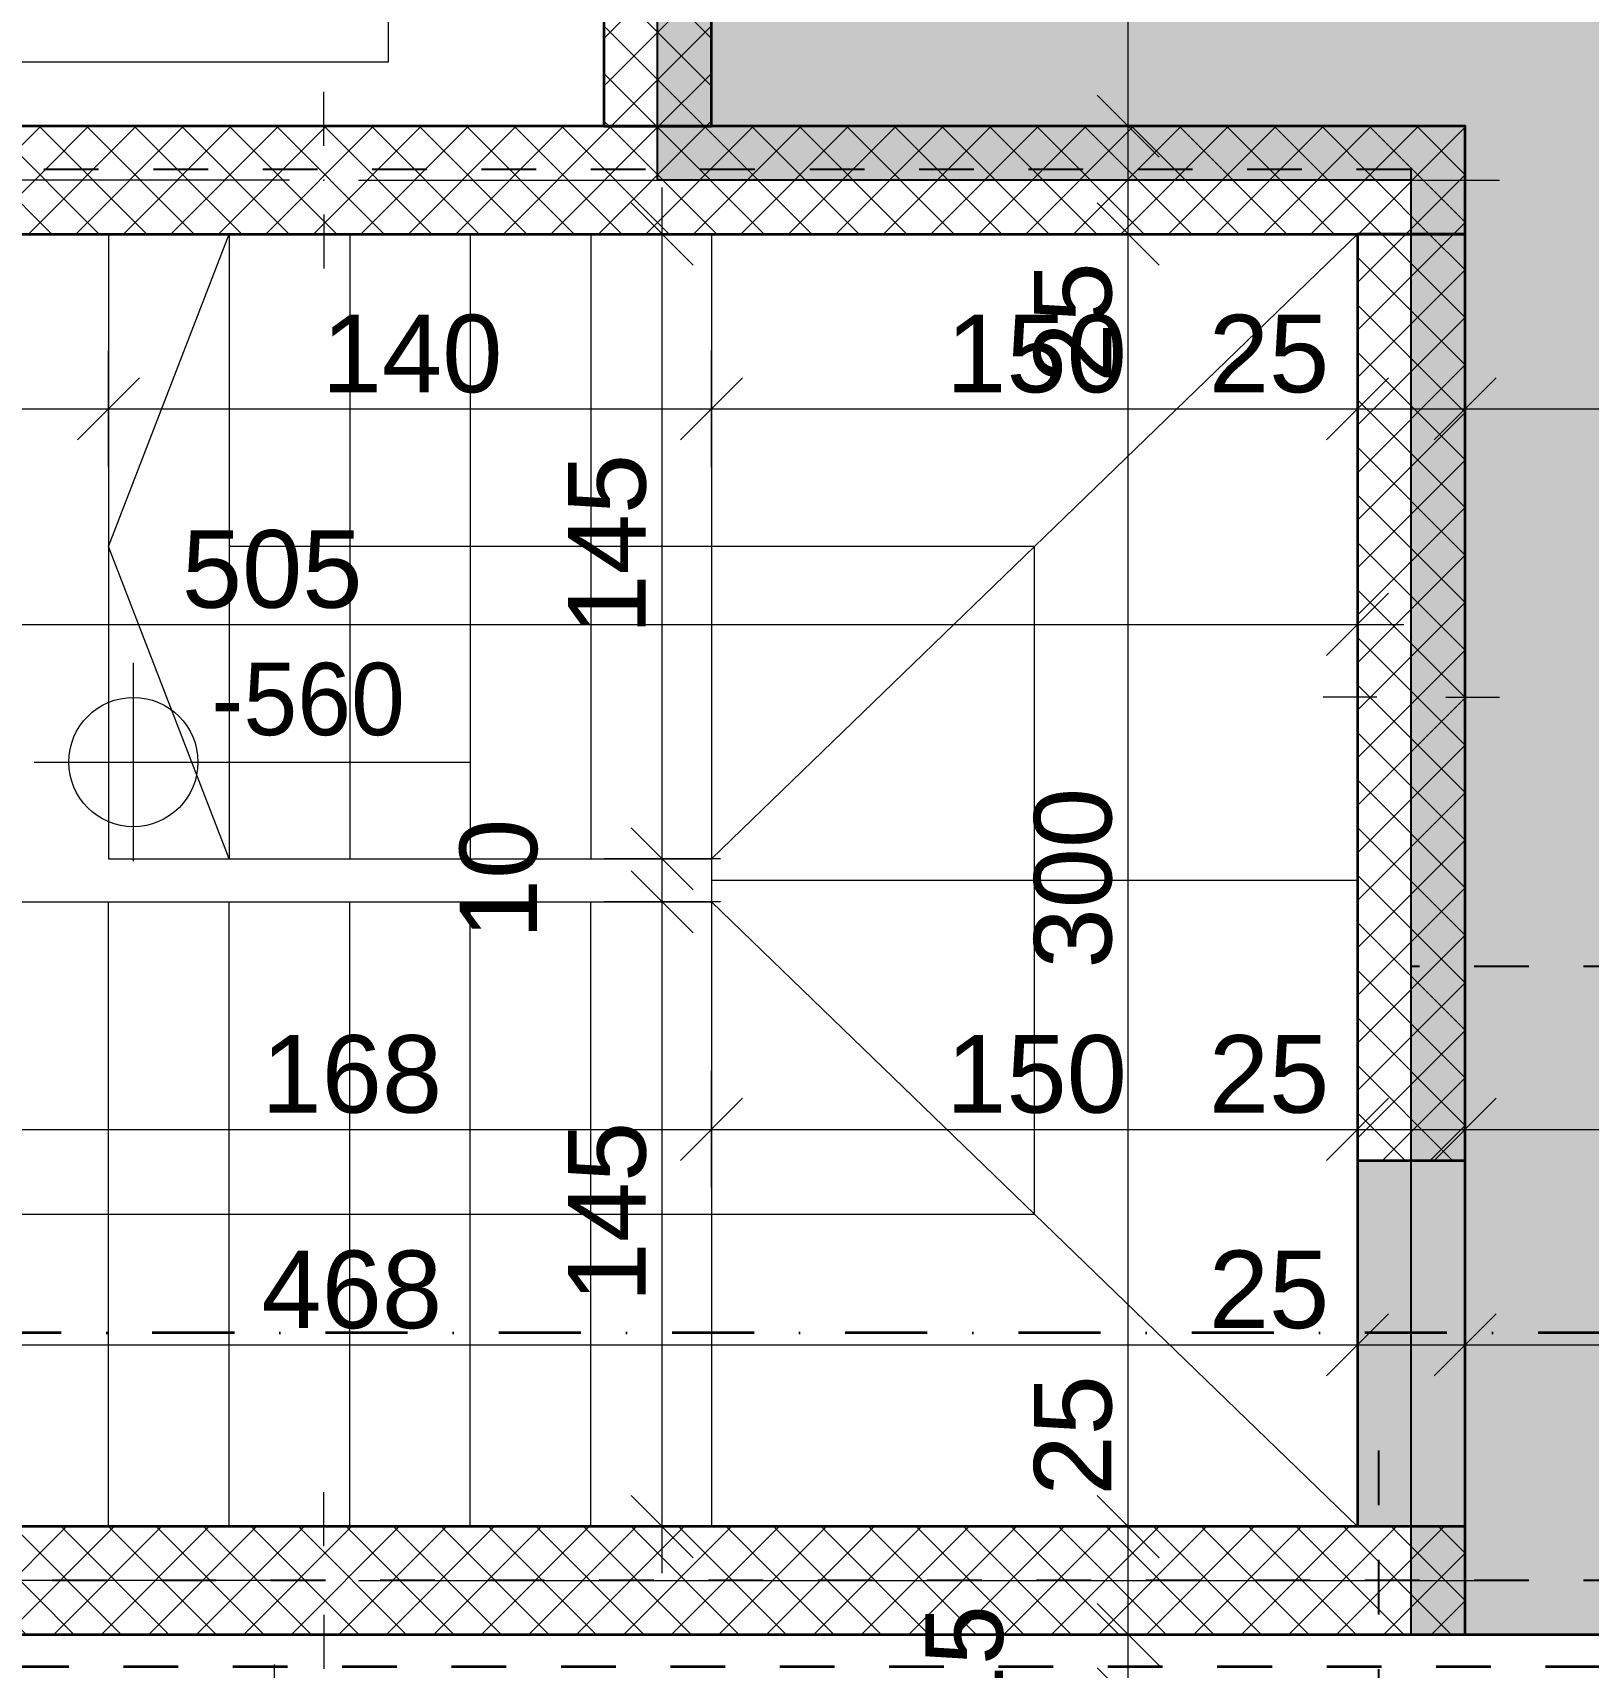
# Model space of a CAD drawing. Header units: millimetres. Extents: x 172821 to 253959, y -37564 to 16413.
# Drawn here: x 215085 to 218697, y -10193 to -6399 of the extents above; entities that cross this region are included whole.
import ezdxf

# ---------------------------------------------------------------- set-up
doc = ezdxf.new("R2010")
doc.units = ezdxf.units.MM
doc.header["$MEASUREMENT"] = 0
doc.linetypes.add('Dashed', pattern=[254, 127, -127])
doc.linetypes.add('Dot & Dashed', pattern=[402.166657, 190.5, -105.833333, 0, -105.833324])
for name, color, linetype in [('01. A - Projekti Zbatues.', 7, 'Continuous'), ('A - Muret', 7, 'Continuous'), ('A - Pllaka meskatit', 7, 'Continuous'), ('A - Shtyllat', 7, 'Continuous'), ('Marker - Section', 7, 'Continuous')]:
    doc.layers.add(name, color=color, linetype=linetype)
for name, color, linetype, lineweight in [('01. A - Projekti Zbatues. _Pen_No__101', 252, 'Continuous', 13), ('2D Drafting - General_Pen_No__11', 171, 'Continuous', 18), ('2D Drafting - General_Pen_No__18', 9, 'Continuous', 15), ('2D Drafting - General_Pen_No__6', 5, 'Continuous', 35), ('A - Akset_Pen_No__47', 7, 'Continuous', 25), ('A - Fleta_Pen_No__42', 8, 'Continuous', 25), ('A - Muret_Pen_No__22', 8, 'Continuous', 35), ('A - Pllaka meskatit_Pen_No__7', 7, 'Continuous', 35), ('A - Shtyllat_Pen_No__101', 252, 'Continuous', 13), ('A - Shtyllat_Pen_No__22', 8, 'Continuous', 35)]:
    doc.layers.add(name, color=color, linetype=linetype, lineweight=lineweight)
for name, color, linetype, lineweight, true_color in [('01. A - Projekti Zbatues. _Pen_No__81', 7, 'Continuous', 20, 0x6a6a6a), ('A - Dimensionimi_Pen_No__156', 7, 'Continuous', 20, 0x54689e), ('A - Fleta_Pen_No__241', 7, 'Continuous', 13, 0xe8e8e8), ('A - Muret_Pen_No__82', 7, 'Continuous', 20, 0xaaaaaa), ('Marker - Section_Pen_No__8', 7, 'Continuous', 35, 0xa80f02)]:
    doc.layers.add(name, color=color, linetype=linetype, lineweight=lineweight, true_color=true_color)
doc.styles.add('GENERATED_STYLE_1', font='')
doc.styles.add('GENERATED_STYLE_3', font='')
doc.styles.get('GENERATED_STYLE_1').set_extended_font_data('Arial')
doc.styles.get('GENERATED_STYLE_3').set_extended_font_data('Century Gothic')
doc.dimstyles.new('GENERATED_STYLE__1', dxfattribs={"dimtxt": 180, "dimasz": 136.8, "dimexe": 0.18, "dimexo": 100000, "dimgap": 0, "dimtad": 1, "dimdec": 0, "dimlfac": 0.1, "dimzin": 0, "dimdsep": 46, "dimtxsty": 'GENERATED_STYLE_1', "dimblk": 'ARROWHEAD_6', "dimblk1": 'ARROWHEAD_6', "dimblk2": 'ARROWHEAD_6', "dimcen": 0.09, "dimclrd": 252, "dimclre": 252, "dimclrt": 252, "dimadec": 0, "dimazin": 0, "dimtfac": 1, "dimtdec": 4, "dimtmove": 0, "dimatfit": 3, "dimfxl": 0, "dimtolj": 1, "dimtzin": 0, "dimarcsym": 0})
doc.dimstyles.new('GENERATED_STYLE__2', dxfattribs={"dimtxt": 180, "dimasz": 136.8, "dimexe": 0.18, "dimexo": 100000, "dimgap": 0, "dimtad": 1, "dimtih": 1, "dimtoh": 1, "dimdec": 0, "dimlfac": 0.1, "dimzin": 0, "dimdsep": 46, "dimtxsty": 'GENERATED_STYLE_1', "dimblk": 'ARROWHEAD_6', "dimblk1": 'ARROWHEAD_6', "dimblk2": 'ARROWHEAD_6', "dimcen": 0.09, "dimclrd": 252, "dimclre": 252, "dimclrt": 252, "dimadec": 0, "dimazin": 0, "dimtfac": 1, "dimtdec": 4, "dimtmove": 0, "dimatfit": 3, "dimfxl": 0, "dimtolj": 1, "dimtzin": 0, "dimarcsym": 0})
doc.dimstyles.new('GENERATED_STYLE__5', dxfattribs={"dimtxt": 180, "dimasz": 136.8, "dimexe": 0.18, "dimexo": 100000, "dimgap": 0, "dimtad": 1, "dimtih": 1, "dimtoh": 1, "dimdec": 0, "dimlfac": 0.1, "dimzin": 0, "dimdsep": 46, "dimtxsty": 'GENERATED_STYLE_1', "dimblk": 'ARROWHEAD_6', "dimblk1": 'ARROWHEAD_6', "dimblk2": 'ARROWHEAD_6', "dimcen": 0.09, "dimclrd": 256, "dimclre": 256, "dimclrt": 256, "dimadec": 0, "dimazin": 0, "dimtfac": 1, "dimtdec": 4, "dimtmove": 0, "dimatfit": 3, "dimfxl": 0, "dimtolj": 1, "dimtzin": 0, "dimarcsym": 0})
pattern_1 = [(45, (0, 0), (-55.154327, 55.154327), []), (135, (0, 0), (55.154327, 55.154327), [])]

# ---------------------------------------------------------------- blocks, each defined once
blk = doc.blocks.new('Slab_1', base_point=(189661.1, 9383.8))
at = {"layer": 'A - Pllaka meskatit_Pen_No__7', "color": 7, "linetype": 'Continuous', "lineweight": 35, "flags": 128}
for points in [[(189661.1, 9383.8), (189661.1, -3466.2), (190811.1, -3466.2), (190811.1, -8366.2), (194711.1, -8366.2), (194711.1, -10116.2), (227461.1, -10116.2), (232111.1, -10116.2), (232111.1, 9383.8)], [(216411.1, -4916.2), (216411.1, -6616.2), (213511.1, -6616.2), (213511.1, -4916.2)]]:
    blk.add_lwpolyline(points, close=True, dxfattribs=at)
blk = doc.blocks.new('Wall_21', base_point=(218411.1, -9016.2))
at = {"layer": 'A - Muret_Pen_No__82', "linetype": 'Continuous', "lineweight": 0, "true_color": 0xd4d4d4}
blk.add_hatch(color=254, dxfattribs=at).paths.add_polyline_path([(218161.1, -9016.2), (218161.1, -9866.2), (218411.1, -9866.2), (218411.1, -9016.2)])
at = {"layer": 'A - Muret_Pen_No__22', "color": 8, "linetype": 'Continuous', "lineweight": 35, "flags": 128}
for points in [[(218161.1, -9016.2), (218161.1, -9866.2)], [(218411.1, -9866.2), (218411.1, -9016.2)]]:
    blk.add_lwpolyline(points, dxfattribs=at)
blk = doc.blocks.new('Column_5', base_point=(215761.1, -6741.2))
at = {"layer": 'A - Shtyllat_Pen_No__101', "linetype": 'Continuous', "lineweight": 13}
h = blk.add_hatch(dxfattribs=at)
h.set_pattern_fill('Concrete_Block', color=252, style=0, pattern_type=2)
h.set_pattern_definition(pattern_1)
h.paths.add_polyline_path([(213111.1, -6616.2), (213111.1, -6866.2), (218411.1, -6866.2), (218411.1, -6616.2)])
at = {"layer": 'A - Shtyllat_Pen_No__101', "color": 252, "linetype": 'Continuous', "lineweight": 13}
for p, q in [((215761.1, -6661.2), (215761.1, -6536.2)), ((215681.1, -6741.2), (213031.1, -6741.2)), ((215841.1, -6741.2), (218491.1, -6741.2)), ((215761.1, -6821.2), (215761.1, -6946.2))]:
    blk.add_line(p, q, dxfattribs=at)
blk.add_point((215761.1, -6741.2), dxfattribs=at)
at = {"layer": 'A - Shtyllat_Pen_No__22', "color": 8, "linetype": 'Continuous', "lineweight": 35, "flags": 128}
blk.add_lwpolyline([(213111.1, -6616.2), (213111.1, -6866.2), (218411.1, -6866.2), (218411.1, -6616.2)], close=True, dxfattribs=at)
blk = doc.blocks.new('Column_6', base_point=(215761.1, -9991.2))
at = {"layer": 'A - Shtyllat_Pen_No__101', "linetype": 'Continuous', "lineweight": 13}
h = blk.add_hatch(dxfattribs=at)
h.set_pattern_fill('Concrete_Block', color=252, style=0, pattern_type=2)
h.set_pattern_definition(pattern_1)
h.paths.add_polyline_path([(213111.1, -9866.2), (213111.1, -10116.2), (218411.1, -10116.2), (218411.1, -9866.2)])
at = {"layer": 'A - Shtyllat_Pen_No__101', "color": 252, "linetype": 'Continuous', "lineweight": 13}
for p, q in [((215761.1, -9911.2), (215761.1, -9786.2)), ((215681.1, -9991.2), (213031.1, -9991.2)), ((215841.1, -9991.2), (218491.1, -9991.2)), ((215761.1, -10071.2), (215761.1, -10196.2))]:
    blk.add_line(p, q, dxfattribs=at)
blk.add_point((215761.1, -9991.2), dxfattribs=at)
at = {"layer": 'A - Shtyllat_Pen_No__22', "color": 8, "linetype": 'Continuous', "lineweight": 35, "flags": 128}
blk.add_lwpolyline([(213111.1, -9866.2), (213111.1, -10116.2), (218411.1, -10116.2), (218411.1, -9866.2)], close=True, dxfattribs=at)
blk = doc.blocks.new('Column_7', base_point=(218286.1, -7941.2))
at = {"layer": 'A - Shtyllat_Pen_No__101', "linetype": 'Continuous', "lineweight": 13}
h = blk.add_hatch(dxfattribs=at)
h.set_pattern_fill('Concrete_Block', color=252, style=0, pattern_type=2)
h.set_pattern_definition(pattern_1)
h.paths.add_polyline_path([(218411.1, -6866.2), (218161.1, -6866.2), (218161.1, -9016.2), (218411.1, -9016.2)])
at = {"layer": 'A - Shtyllat_Pen_No__101', "color": 252, "linetype": 'Continuous', "lineweight": 13}
for p, q in [((218286.1, -7861.2), (218286.1, -6786.2)), ((218206.1, -7941.2), (218081.1, -7941.2)), ((218366.1, -7941.2), (218491.1, -7941.2)), ((218286.1, -8021.2), (218286.1, -9096.2))]:
    blk.add_line(p, q, dxfattribs=at)
blk.add_point((218286.1, -7941.2), dxfattribs=at)
at = {"layer": 'A - Shtyllat_Pen_No__22', "color": 8, "linetype": 'Continuous', "lineweight": 35, "flags": 128}
blk.add_lwpolyline([(218411.1, -6866.2), (218161.1, -6866.2), (218161.1, -9016.2), (218411.1, -9016.2)], close=True, dxfattribs=at)
blk = doc.blocks.new('Column_8', base_point=(216536.1, -4841.2))
at = {"layer": 'A - Shtyllat_Pen_No__101', "linetype": 'Continuous', "lineweight": 13}
h = blk.add_hatch(dxfattribs=at)
h.set_pattern_fill('Concrete_Block', color=252, style=0, pattern_type=2)
h.set_pattern_definition(pattern_1)
h.paths.add_polyline_path([(216661.1, -3066.2), (216411.1, -3066.2), (216411.1, -6616.2), (216661.1, -6616.2)])
at = {"layer": 'A - Shtyllat_Pen_No__101', "color": 252, "linetype": 'Continuous', "lineweight": 13}
for p, q in [((216536.1, -4761.2), (216536.1, -2986.2)), ((216456.1, -4841.2), (216331.1, -4841.2)), ((216616.1, -4841.2), (216741.1, -4841.2)), ((216536.1, -4921.2), (216536.1, -6696.2))]:
    blk.add_line(p, q, dxfattribs=at)
blk.add_point((216536.1, -4841.2), dxfattribs=at)
at = {"layer": 'A - Shtyllat_Pen_No__22', "color": 8, "linetype": 'Continuous', "lineweight": 35, "flags": 128}
blk.add_lwpolyline([(216661.1, -3066.2), (216411.1, -3066.2), (216411.1, -6616.2), (216661.1, -6616.2)], close=True, dxfattribs=at)
blk = doc.blocks.new('Column_35', base_point=(215646.1, -10466.2))
at = {"layer": 'A - Shtyllat_Pen_No__101', "color": 252, "linetype": 'Continuous', "lineweight": 13}
blk.add_line((215646.1, -10386.2), (215646.1, -10186.2), dxfattribs=at)
blk = doc.blocks.new('*D113')
at = {"layer": '01. A - Projekti Zbatues. _Pen_No__101', "color": 252, "linetype": 'Continuous', "lineweight": 13}
for p, q in [((216474.8, -8344.2), (216618.8, -8488.2)), ((216681.8, -8416.2), (216411.8, -8416.2)), ((216546.8, -9866.2), (216546.8, -8416.2)), ((216474.8, -9794.2), (216618.8, -9938.2)), ((216681.8, -9866.2), (216411.8, -9866.2)), ((216546.8, -9974.2), (216546.8, -9866.2))]:
    blk.add_line(p, q, dxfattribs=at)
at = {"layer": '01. A - Projekti Zbatues. _Pen_No__101', "color": 252, "lineweight": 13, "char_height": 180, "attachment_point": 7, "rotation": 90, "style": 'GENERATED_STYLE_1'}
for s, insert in [('\\A1;{\\pql;\\fArial|b0|i0|c0|p34;10}', (216258.8, -8502.7)), ('\\A1;{\\pql;\\fArial|b0|i0|c0|p34;145}', (216510.8, -9346))]:
    blk.add_mtext(s, dxfattribs=dict(at, insert=insert))
blk = doc.blocks.new('ARROWHEAD_6')
at = {"color": 0, "linetype": 'Continuous', "lineweight": 0}
for p, q in [((-0.5, -0.5), (0.5, 0.5)), ((0, 0), (-1, 0))]:
    blk.add_line(p, q, dxfattribs=at)
blk = doc.blocks.new('*D115')
at = {"layer": '01. A - Projekti Zbatues. _Pen_No__101', "color": 252, "linetype": 'Continuous', "lineweight": 13}
for p, q in [((216474.8, -8244.2), (216618.8, -8388.2)), ((216681.8, -8316.2), (216411.8, -8316.2)), ((216474.8, -8344.2), (216618.8, -8488.2)), ((216546.8, -8416.2), (216546.8, -8316.2)), ((216681.8, -8416.2), (216411.8, -8416.2))]:
    blk.add_line(p, q, dxfattribs=at)
blk = doc.blocks.new('*D116')
at = {"layer": '01. A - Projekti Zbatues. _Pen_No__101', "color": 252, "linetype": 'Continuous', "lineweight": 13}
for p, q in [((216546.8, -6866.2), (216546.8, -6758.2)), ((216618.8, -6938.2), (216474.8, -6794.2)), ((216681.8, -6866.2), (216411.8, -6866.2)), ((216546.8, -8316.2), (216546.8, -6866.2)), ((216474.8, -8244.2), (216618.8, -8388.2)), ((216681.8, -8316.2), (216411.8, -8316.2))]:
    blk.add_line(p, q, dxfattribs=at)
at = {"layer": '01. A - Projekti Zbatues. _Pen_No__101', "color": 252, "lineweight": 13, "insert": (216510.8, -7796), "char_height": 180, "attachment_point": 7, "rotation": 90, "style": 'GENERATED_STYLE_1'}
blk.add_mtext('\\A1;{\\pql;\\fArial|b0|i0|c0|p34;145}', dxfattribs=at)
blk = doc.blocks.new('Cutting Plane_1', base_point=(234237.4, -9416.2))
at = {"layer": 'Marker - Section_Pen_No__8', "color": 14, "linetype": 'Dot & Dashed', "lineweight": 35, "true_color": 0xa80f02}
blk.add_line((234057.4, -9416.2), (185477.9, -9416.2), dxfattribs=at)
blk = doc.blocks.new('*D306')
at = {"layer": '01. A - Projekti Zbatues. _Pen_No__81', "color": 251, "linetype": 'Continuous', "lineweight": 20, "true_color": 0x6a6a6a}
for p, q in [((189661.1, -34400.5), (189661.1, -34130.5)), ((232111.1, -34400.5), (232111.1, -34130.5)), ((189733.1, -34193.5), (189589.1, -34337.5)), ((232039.1, -34337.5), (232183.1, -34193.5)), ((189553.1, -34265.5), (189661.1, -34265.5)), ((189661.1, -34265.5), (232111.1, -34265.5)), ((232111.1, -34265.5), (232219.1, -34265.5))]:
    blk.add_line(p, q, dxfattribs=at)
at = {"layer": '01. A - Projekti Zbatues. _Pen_No__81', "color": 251, "lineweight": 20, "true_color": 0x6a6a6a, "insert": (210578.3, -34229.5), "char_height": 180, "attachment_point": 7, "style": 'GENERATED_STYLE_1'}
blk.add_mtext('\\A1;{\\pql;\\fArial|b0|i0|c0|p34;4,245}', dxfattribs=at)
blk = doc.blocks.new('*D412')
at = {"layer": '01. A - Projekti Zbatues. _Pen_No__101', "color": 252, "linetype": 'Continuous', "lineweight": 13}
for p, q in [((228194.9, 9105.8), (228338.9, 8961.8)), ((228401.9, 9033.8), (228131.9, 9033.8)), ((228266.9, -9866.2), (228266.9, 9033.8)), ((228194.9, -9794.2), (228338.9, -9938.2)), ((228401.9, -9866.2), (228131.9, -9866.2))]:
    blk.add_line(p, q, dxfattribs=at)
at = {"layer": '01. A - Projekti Zbatues. _Pen_No__101', "color": 252, "lineweight": 13, "char_height": 180, "attachment_point": 7, "rotation": 90, "style": 'GENERATED_STYLE_1'}
for s, insert in [('\\A1;{\\pql;\\fArial|b0|i0|c0|p34;25}', (228230.9, 8688.7)), ('\\A1;{\\pql;\\fArial|b0|i0|c0|p34;1,890}', (228230.9, -723.9))]:
    blk.add_mtext(s, dxfattribs=dict(at, insert=insert))
blk = doc.blocks.new('*D426')
at = {"layer": '01. A - Projekti Zbatues. _Pen_No__101', "color": 252, "linetype": 'Continuous', "lineweight": 13}
for p, q in [((223039.1, 9105.8), (223183.1, 8961.8)), ((223246.1, 9033.8), (222976.1, 9033.8)), ((223111.1, -15816.2), (223111.1, 9033.8)), ((223039.1, -15744.2), (223183.1, -15888.2)), ((223246.1, -15816.2), (222976.1, -15816.2))]:
    blk.add_line(p, q, dxfattribs=at)
at = {"layer": '01. A - Projekti Zbatues. _Pen_No__101', "color": 252, "lineweight": 13, "char_height": 180, "attachment_point": 7, "rotation": 90, "style": 'GENERATED_STYLE_1'}
for s, insert in [('\\A1;{\\pql;\\fArial|b0|i0|c0|p34;25}', (223075.1, 8688.7)), ('\\A1;{\\pql;\\fArial|b0|i0|c0|p34;2,485}', (223075.1, -3698.9)), ('\\A1;{\\pql;\\fArial|b0|i0|c0|p34;25}', (223075.1, -15744.2))]:
    blk.add_mtext(s, dxfattribs=dict(at, insert=insert))
blk = doc.blocks.new('*D472')
at = {"layer": '01. A - Projekti Zbatues. _Pen_No__101', "color": 252, "linetype": 'Continuous', "lineweight": 13}
for p, q in [((217556.5, -10194.2), (217700.5, -10338.2)), ((217763.5, -10266.2), (217493.5, -10266.2)), ((217628.5, -10666.2), (217628.5, -10266.2)), ((217556.5, -10594.2), (217700.5, -10738.2)), ((217763.5, -10666.2), (217493.5, -10666.2))]:
    blk.add_line(p, q, dxfattribs=at)
at = {"layer": '01. A - Projekti Zbatues. _Pen_No__101', "color": 252, "lineweight": 13, "insert": (217340.5, -10327.7), "char_height": 180, "attachment_point": 7, "rotation": 90, "style": 'GENERATED_STYLE_1'}
blk.add_mtext('\\A1;{\\pql;\\fArial|b0|i0|c0|p34;15}', dxfattribs=at)
blk = doc.blocks.new('*D473')
at = {"layer": '01. A - Projekti Zbatues. _Pen_No__101', "color": 252, "linetype": 'Continuous', "lineweight": 13}
for p, q in [((217556.5, -10044.2), (217700.5, -10188.2)), ((217763.5, -10116.2), (217493.5, -10116.2)), ((217628.5, -10266.2), (217628.5, -10116.2)), ((217556.5, -10194.2), (217700.5, -10338.2)), ((217763.5, -10266.2), (217493.5, -10266.2))]:
    blk.add_line(p, q, dxfattribs=at)
blk = doc.blocks.new('*D474')
at = {"layer": '01. A - Projekti Zbatues. _Pen_No__101', "color": 252, "linetype": 'Continuous', "lineweight": 13}
for p, q in [((217556.5, -9794.2), (217700.5, -9938.2)), ((217763.5, -9866.2), (217493.5, -9866.2)), ((217628.5, -10116.2), (217628.5, -9866.2)), ((217556.5, -10044.2), (217700.5, -10188.2)), ((217763.5, -10116.2), (217493.5, -10116.2))]:
    blk.add_line(p, q, dxfattribs=at)
blk = doc.blocks.new('*D475')
at = {"layer": '01. A - Projekti Zbatues. _Pen_No__101', "color": 252, "linetype": 'Continuous', "lineweight": 13}
for p, q in [((217628.5, -6866.2), (217628.5, -6616.2)), ((217556.5, -6794.2), (217700.5, -6938.2)), ((217763.5, -6866.2), (217493.5, -6866.2)), ((217628.5, -9866.2), (217628.5, -6866.2)), ((217556.5, -9794.2), (217700.5, -9938.2)), ((217763.5, -9866.2), (217493.5, -9866.2))]:
    blk.add_line(p, q, dxfattribs=at)
at = {"layer": '01. A - Projekti Zbatues. _Pen_No__101', "color": 252, "lineweight": 13, "char_height": 180, "attachment_point": 7, "rotation": 90, "style": 'GENERATED_STYLE_1'}
for s, insert in [('\\A1;{\\pql;\\fArial|b0|i0|c0|p34;25}', (217592.5, -7211.3)), ('\\A1;{\\pql;\\fArial|b0|i0|c0|p34;300}', (217592.5, -8571)), ('\\A1;{\\pql;\\fArial|b0|i0|c0|p34;25}', (217592.5, -9794.2))]:
    blk.add_mtext(s, dxfattribs=dict(at, insert=insert))
blk = doc.blocks.new('*D476')
at = {"layer": '01. A - Projekti Zbatues. _Pen_No__101', "color": 252, "linetype": 'Continuous', "lineweight": 13}
for p, q in [((217556.5, -6544.2), (217700.5, -6688.2)), ((217763.5, -6616.2), (217493.5, -6616.2)), ((217628.5, -6866.2), (217628.5, -6616.2)), ((217556.5, -6794.2), (217700.5, -6938.2))]:
    blk.add_line(p, q, dxfattribs=at)
blk = doc.blocks.new('*D477')
at = {"layer": '01. A - Projekti Zbatues. _Pen_No__101', "color": 252, "linetype": 'Continuous', "lineweight": 13}
for p, q in [((217628.5, -2816.2), (217628.5, 2433.8)), ((217556.5, -2744.2), (217700.5, -2888.2)), ((217763.5, -2816.2), (217493.5, -2816.2)), ((217628.5, -6616.2), (217628.5, -2816.2)), ((217556.5, -6544.2), (217700.5, -6688.2)), ((217763.5, -6616.2), (217493.5, -6616.2))]:
    blk.add_line(p, q, dxfattribs=at)
at = {"layer": '01. A - Projekti Zbatues. _Pen_No__101', "color": 252, "lineweight": 13, "insert": (217592.5, -4921), "char_height": 180, "attachment_point": 7, "rotation": 90, "style": 'GENERATED_STYLE_1'}
blk.add_mtext('\\A1;{\\pql;\\fArial|b0|i0|c0|p34;380}', dxfattribs=at)
blk = doc.blocks.new('*D491')
at = {"layer": '01. A - Projekti Zbatues. _Pen_No__101', "color": 252, "linetype": 'Continuous', "lineweight": 13}
for p, q in [((214981.1, -9079.1), (214981.1, -8809.1)), ((216661.1, -9079.1), (216661.1, -8809.1)), ((215053.1, -8872.1), (214909.1, -9016.1)), ((216733.1, -8872.1), (216589.1, -9016.1)), ((214981.1, -8944.1), (216661.1, -8944.1))]:
    blk.add_line(p, q, dxfattribs=at)
at = {"layer": '01. A - Projekti Zbatues. _Pen_No__101', "color": 252, "lineweight": 13, "insert": (215616.2, -8908.1), "char_height": 180, "attachment_point": 7, "style": 'GENERATED_STYLE_1'}
blk.add_mtext('\\A1;{\\pql;\\fArial|b0|i0|c0|p34;168}', dxfattribs=at)
blk = doc.blocks.new('*D492')
at = {"layer": '01. A - Projekti Zbatues. _Pen_No__101', "color": 252, "linetype": 'Continuous', "lineweight": 13}
for p, q in [((216661.1, -9079.1), (216661.1, -8809.1)), ((218161.1, -9079.1), (218161.1, -8809.1)), ((216733.1, -8872.1), (216589.1, -9016.1)), ((218233.1, -8872.1), (218089.1, -9016.1)), ((216661.1, -8944.1), (218161.1, -8944.1))]:
    blk.add_line(p, q, dxfattribs=at)
at = {"layer": '01. A - Projekti Zbatues. _Pen_No__101', "color": 252, "lineweight": 13, "char_height": 180, "attachment_point": 7, "style": 'GENERATED_STYLE_1'}
for s, insert in [('\\A1;{\\pql;\\fArial|b0|i0|c0|p34;150}', (217206.2, -8908.1)), ('\\A1;{\\pql;\\fArial|b0|i0|c0|p34;25}', (217815.9, -8908.1))]:
    blk.add_mtext(s, dxfattribs=dict(at, insert=insert))
blk = doc.blocks.new('*D493')
at = {"layer": '01. A - Projekti Zbatues. _Pen_No__101', "color": 252, "linetype": 'Continuous', "lineweight": 13}
for p, q in [((218161.1, -9079.1), (218161.1, -8809.1)), ((218411.1, -9079.1), (218411.1, -8809.1)), ((218233.1, -8872.1), (218089.1, -9016.1)), ((218483.1, -8872.1), (218339.1, -9016.1)), ((218161.1, -8944.1), (218411.1, -8944.1))]:
    blk.add_line(p, q, dxfattribs=at)
blk = doc.blocks.new('*D494')
at = {"layer": '01. A - Projekti Zbatues. _Pen_No__101', "color": 252, "linetype": 'Continuous', "lineweight": 13}
for p, q in [((218411.1, -9079.1), (218411.1, -8809.1)), ((221611.1, -9079.1), (221611.1, -8809.1)), ((218483.1, -8872.1), (218339.1, -9016.1)), ((221683.1, -8872.1), (221539.1, -9016.1)), ((218411.1, -8944.1), (221611.1, -8944.1))]:
    blk.add_line(p, q, dxfattribs=at)
at = {"layer": '01. A - Projekti Zbatues. _Pen_No__101', "color": 252, "lineweight": 13, "insert": (219806.2, -8908.1), "char_height": 180, "attachment_point": 7, "style": 'GENERATED_STYLE_1'}
blk.add_mtext('\\A1;{\\pql;\\fArial|b0|i0|c0|p34;320}', dxfattribs=at)
blk = doc.blocks.new('*D504')
at = {"layer": '01. A - Projekti Zbatues. _Pen_No__101', "color": 252, "linetype": 'Continuous', "lineweight": 13}
for p, q in [((213480.9, -9579.1), (213480.9, -9309.1)), ((218161.1, -9579.1), (218161.1, -9309.1)), ((213552.9, -9372.1), (213408.9, -9516.1)), ((218233.1, -9372.1), (218089.1, -9516.1)), ((213480.9, -9444.1), (218161.1, -9444.1))]:
    blk.add_line(p, q, dxfattribs=at)
at = {"layer": '01. A - Projekti Zbatues. _Pen_No__101', "color": 252, "lineweight": 13, "char_height": 180, "attachment_point": 7, "style": 'GENERATED_STYLE_1'}
for s, insert in [('\\A1;{\\pql;\\fArial|b0|i0|c0|p34;12}', (213552.9, -9408.1)), ('\\A1;{\\pql;\\fArial|b0|i0|c0|p34;468}', (215616.1, -9408.1)), ('\\A1;{\\pql;\\fArial|b0|i0|c0|p34;25}', (217815.9, -9408.1))]:
    blk.add_mtext(s, dxfattribs=dict(at, insert=insert))
blk = doc.blocks.new('*D505')
at = {"layer": '01. A - Projekti Zbatues. _Pen_No__101', "color": 252, "linetype": 'Continuous', "lineweight": 13}
for p, q in [((218161.1, -9579.1), (218161.1, -9309.1)), ((218411.1, -9579.1), (218411.1, -9309.1)), ((218233.1, -9372.1), (218089.1, -9516.1)), ((218483.1, -9372.1), (218339.1, -9516.1)), ((218161.1, -9444.1), (218411.1, -9444.1))]:
    blk.add_line(p, q, dxfattribs=at)
blk = doc.blocks.new('*D506')
at = {"layer": '01. A - Projekti Zbatues. _Pen_No__101', "color": 252, "linetype": 'Continuous', "lineweight": 13}
for p, q in [((218411.1, -9579.1), (218411.1, -9309.1)), ((231661.1, -9579.1), (231661.1, -9309.1)), ((218483.1, -9372.1), (218339.1, -9516.1)), ((231733.1, -9372.1), (231589.1, -9516.1)), ((218411.1, -9444.1), (231661.1, -9444.1))]:
    blk.add_line(p, q, dxfattribs=at)
at = {"layer": '01. A - Projekti Zbatues. _Pen_No__101', "color": 252, "lineweight": 13, "char_height": 180, "attachment_point": 7, "style": 'GENERATED_STYLE_1'}
for s, insert in [('\\A1;{\\pql;\\fArial|b0|i0|c0|p34;1,325}', (224728.3, -9408.1)), ('\\A1;{\\pql;\\fArial|b0|i0|c0|p34;40}', (231315.9, -9408.1))]:
    blk.add_mtext(s, dxfattribs=dict(at, insert=insert))
blk = doc.blocks.new('*D526')
at = {"layer": '01. A - Projekti Zbatues. _Pen_No__101', "color": 252, "linetype": 'Continuous', "lineweight": 13}
for p, q in [((213480.9, -7407.1), (213480.9, -7137.1)), ((215261.1, -7407.1), (215261.1, -7137.1)), ((213552.9, -7200.1), (213408.9, -7344.1)), ((215333.1, -7200.1), (215189.1, -7344.1)), ((213480.9, -7272.1), (215261.1, -7272.1))]:
    blk.add_line(p, q, dxfattribs=at)
at = {"layer": '01. A - Projekti Zbatues. _Pen_No__101', "color": 252, "lineweight": 13, "char_height": 180, "attachment_point": 7, "style": 'GENERATED_STYLE_1'}
for s, insert in [('\\A1;{\\pql;\\fArial|b0|i0|c0|p34;12}', (213552.9, -7236.1)), ('\\A1;{\\pql;\\fArial|b0|i0|c0|p34;178}', (214166.1, -7236.1))]:
    blk.add_mtext(s, dxfattribs=dict(at, insert=insert))
blk = doc.blocks.new('*D527')
at = {"layer": '01. A - Projekti Zbatues. _Pen_No__101', "color": 252, "linetype": 'Continuous', "lineweight": 13}
for p, q in [((215261.1, -7407.1), (215261.1, -7137.1)), ((216661.1, -7407.1), (216661.1, -7137.1)), ((215333.1, -7200.1), (215189.1, -7344.1)), ((216733.1, -7200.1), (216589.1, -7344.1)), ((215261.1, -7272.1), (216661.1, -7272.1))]:
    blk.add_line(p, q, dxfattribs=at)
at = {"layer": '01. A - Projekti Zbatues. _Pen_No__101', "color": 252, "lineweight": 13, "insert": (215756.2, -7236.1), "char_height": 180, "attachment_point": 7, "style": 'GENERATED_STYLE_1'}
blk.add_mtext('\\A1;{\\pql;\\fArial|b0|i0|c0|p34;140}', dxfattribs=at)
blk = doc.blocks.new('*D528')
at = {"layer": '01. A - Projekti Zbatues. _Pen_No__101', "color": 252, "linetype": 'Continuous', "lineweight": 13}
for p, q in [((216661.1, -7407.1), (216661.1, -7137.1)), ((218161.1, -7407.1), (218161.1, -7137.1)), ((216733.1, -7200.1), (216589.1, -7344.1)), ((218233.1, -7200.1), (218089.1, -7344.1)), ((216661.1, -7272.1), (218161.1, -7272.1))]:
    blk.add_line(p, q, dxfattribs=at)
at = {"layer": '01. A - Projekti Zbatues. _Pen_No__101', "color": 252, "lineweight": 13, "char_height": 180, "attachment_point": 7, "style": 'GENERATED_STYLE_1'}
for s, insert in [('\\A1;{\\pql;\\fArial|b0|i0|c0|p34;150}', (217206.2, -7236.1)), ('\\A1;{\\pql;\\fArial|b0|i0|c0|p34;25}', (217815.9, -7236.1))]:
    blk.add_mtext(s, dxfattribs=dict(at, insert=insert))
blk = doc.blocks.new('*D529')
at = {"layer": '01. A - Projekti Zbatues. _Pen_No__101', "color": 252, "linetype": 'Continuous', "lineweight": 13}
for p, q in [((218161.1, -7407.1), (218161.1, -7137.1)), ((218411.1, -7407.1), (218411.1, -7137.1)), ((218233.1, -7200.1), (218089.1, -7344.1)), ((218483.1, -7200.1), (218339.1, -7344.1)), ((218161.1, -7272.1), (218411.1, -7272.1))]:
    blk.add_line(p, q, dxfattribs=at)
blk = doc.blocks.new('*D530')
at = {"layer": '01. A - Projekti Zbatues. _Pen_No__101', "color": 252, "linetype": 'Continuous', "lineweight": 13}
for p, q in [((218411.1, -7407.1), (218411.1, -7137.1)), ((221611.1, -7407.1), (221611.1, -7137.1)), ((218483.1, -7200.1), (218339.1, -7344.1)), ((221683.1, -7200.1), (221539.1, -7344.1)), ((218411.1, -7272.1), (221611.1, -7272.1))]:
    blk.add_line(p, q, dxfattribs=at)
at = {"layer": '01. A - Projekti Zbatues. _Pen_No__101', "color": 252, "lineweight": 13, "insert": (219806.2, -7236.1), "char_height": 180, "attachment_point": 7, "style": 'GENERATED_STYLE_1'}
blk.add_mtext('\\A1;{\\pql;\\fArial|b0|i0|c0|p34;320}', dxfattribs=at)
blk = doc.blocks.new('*D604')
at = {"layer": '01. A - Projekti Zbatues. _Pen_No__101', "color": 252, "linetype": 'Continuous', "lineweight": 13}
for p, q in [((213111.1, -7907.1), (213111.1, -7637.1)), ((218161.1, -7907.1), (218161.1, -7637.1)), ((213183.1, -7700.1), (213039.1, -7844.1)), ((218089.1, -7844.1), (218233.1, -7700.1)), ((213111.1, -7772.1), (218161.1, -7772.1)), ((218161.1, -7772.1), (218269.1, -7772.1))]:
    blk.add_line(p, q, dxfattribs=at)
at = {"layer": '01. A - Projekti Zbatues. _Pen_No__101', "color": 252, "lineweight": 13, "insert": (215431.2, -7736.1), "char_height": 180, "attachment_point": 7, "style": 'GENERATED_STYLE_1'}
blk.add_mtext('\\A1;{\\pql;\\fArial|b0|i0|c0|p34;505}', dxfattribs=at)

msp = doc.modelspace()

# ---------------------------------------------------------------- hatches: boundary and pattern name
at = {"layer": 'A - Fleta_Pen_No__241', "linetype": 'Continuous', "lineweight": 0, "true_color": 0xf9f9f9}
msp.add_hatch(color=7, dxfattribs=at).paths.add_polyline_path([(216536.1, -2816.2), (221611.1, -2816.2), (221611.1, -9666.2, -0.117224), (221504.1, -10116.2), (218286.1, -10116.2), (218286.1, -6741.2), (216536.1, -6741.2)])

# ---------------------------------------------------------------- linework, layer by layer
at = {"layer": '2D Drafting - General_Pen_No__11', "color": 171, "linetype": 'Continuous', "lineweight": 18, "flags": 128}
for points in [[(214981.1, -9141.2), (217411.1, -9141.2), (217411.1, -7591.2), (215541.1, -7591.2), (215541.1, -8316.2), (215261.1, -7591.2), (215541.1, -6866.2)], [(215261.1, -6866.2), (215261.1, -8316.2), (215541.1, -8316.2)], [(215541.1, -6866.2), (215541.1, -8316.2), (215821.1, -8316.2)], [(215821.1, -6866.2), (215821.1, -8316.2), (216101.1, -8316.2)], [(216101.1, -6866.2), (216101.1, -8316.2), (216381.1, -8316.2)], [(216381.1, -6866.2), (216381.1, -8316.2), (216661.1, -8316.2)], [(216661.1, -6866.2), (216661.1, -9866.2)], [(216661.1, -8316.2), (218161.1, -6866.2)], [(216661.1, -8366.2), (218161.1, -8366.2)], [(214981.1, -9866.2), (214981.1, -8416.2), (215261.1, -8416.2)], [(215261.1, -9866.2), (215261.1, -8416.2), (215541.1, -8416.2)], [(215541.1, -9866.2), (215541.1, -8416.2), (215821.1, -8416.2)], [(215821.1, -9866.2), (215821.1, -8416.2), (216101.1, -8416.2)], [(216101.1, -9866.2), (216101.1, -8416.2), (216381.1, -8416.2)], [(216381.1, -9866.2), (216381.1, -8416.2), (216661.1, -8416.2)], [(216661.1, -8416.2), (218161.1, -9866.2)], [(218161.1, -8966.2), (218161.1, -9866.2)]]:
    msp.add_lwpolyline(points, dxfattribs=at)
at = {"layer": '2D Drafting - General_Pen_No__18', "color": 9, "linetype": 'Continuous', "lineweight": 15, "flags": 128}
msp.add_lwpolyline([(213611.1, -6466.2), (215911.1, -6466.2), (215911.1, -5066.2), (213611.1, -5066.2)], close=True, dxfattribs=at)
at = {"layer": '2D Drafting - General_Pen_No__6', "color": 5, "linetype": 'Dashed', "lineweight": 35}
msp.add_lwpolyline([(236250.7, -10191.2), (187658.8, -10191.2)], dxfattribs=at)
at = {"layer": 'A - Akset_Pen_No__47', "color": 7, "linetype": 'Dashed', "lineweight": 25}
for points in [[(218286.1, -6716.2), (188161.1, -6716.2)], [(218286.1, -8566.2), (218286.1, -6716.2)], [(235323, -8566.2), (218286.1, -8566.2)], [(219411.1, -31934.9), (219411.1, -17436.2), (218211.1, -17436.2), (218211.1, -9617.7)], [(235323, -9991.2), (188161.1, -9991.2)]]:
    msp.add_lwpolyline(points, dxfattribs=at)
at = {"layer": 'A - Dimensionimi_Pen_No__156', "color": 165, "linetype": 'Continuous', "lineweight": 20, "true_color": 0x54689e}
for points in [[(215318.7, -8321.7), (215318.7, -7861.7)], [(215088.7, -8091.7), (216100.5, -8091.7)]]:
    msp.add_lwpolyline(points, dxfattribs=at)
msp.add_circle((215318.7, -8091.7), 150, dxfattribs=at)
at = {"layer": 'A - Fleta_Pen_No__42', "color": 8, "linetype": 'Continuous', "lineweight": 25, "flags": 128}
msp.add_lwpolyline([(216536.1, -2816.2), (221611.1, -2816.2), (221611.1, -9666.2, -0.117224), (221504.1, -10116.2), (218286.1, -10116.2), (218286.1, -6741.2), (216536.1, -6741.2)], format="xyb", close=True, dxfattribs=at)

# ---------------------------------------------------------------- block references
at = {"layer": 'A - Muret', "color": 8, "lineweight": 35}
msp.add_blockref('Wall_21', (218411.1, -9016.2), dxfattribs=at)
at = {"layer": 'A - Pllaka meskatit', "color": 7, "linetype": 'Continuous', "lineweight": 35}
msp.add_blockref('Slab_1', (189661.1, 9383.8), dxfattribs=at)
at = {"layer": 'A - Shtyllat', "color": 8, "lineweight": 35}
for name, p in [('Column_8', (216536.1, -4841.2)), ('Column_5', (215761.1, -6741.2)), ('Column_7', (218286.1, -7941.2)), ('Column_6', (215761.1, -9991.2)), ('Column_35', (215646.1, -10466.2))]:
    msp.add_blockref(name, p, dxfattribs=at)
at = {"layer": 'Marker - Section', "color": 14, "lineweight": 35, "true_color": 0xa80f02}
msp.add_blockref('Cutting Plane_1', (234237.4, -9416.2), dxfattribs=at)

# ---------------------------------------------------------------- texts
at = {"layer": 'A - Dimensionimi_Pen_No__156', "color": 165, "linetype": 'Continuous', "lineweight": 20, "true_color": 0x54689e, "insert": (215724.3, -8031.7), "char_height": 168, "attachment_point": 8, "style": 'GENERATED_STYLE_3'}
msp.add_mtext('\\A1;{\\pqc;\\fCentury Gothic|b0|i0|c0|p34;-\\fCentury Gothic|b0|i0|c0|p34;560}', dxfattribs=at)

# ---------------------------------------------------------------- dimensions: what is measured, and where the dimension line sits
at = {"layer": '01. A - Projekti Zbatues.', "color": 252, "linetype": 'Continuous', "lineweight": 13}
for base, p1, p2, picture, middle in [((228266.9, 9033.8), (229436.1, -9866.2), (211036.1, 9033.8), '*D412', (228140.9, -421.5)), ((223111.1, 9033.8), (221936.1, -15816.2), (211036.1, 9033.8), '*D426', (222985.1, -3396.5)), ((217628.5, -2816.2), (218411.1, -6616.2), (216661.1, -2816.2), '*D477', (217502.5, -4715.2)), ((217628.5, -6616.2), (218161.1, -6866.2), (218411.1, -6616.2), '*D476', (217502.5, -7074.1)), ((217628.5, -6866.2), (218411.1, -9866.2), (218161.1, -6866.2), '*D475', (217502.5, -8365.2)), ((216546.8, -6866.2), (216661.1, -8316.2), (216661.1, -6866.2), '*D116', (216420.8, -7590.2)), ((216546.8, -8416.2), (216661.1, -9866.2), (216661.1, -8416.2), '*D113', (216420.8, -9140.2)), ((216546.8, -8316.2), (216661.1, -8416.2), (216661.1, -8316.2), '*D115', (216168.8, -8365.5)), ((217628.5, -9866.2), (218411.1, -10116.2), (218411.1, -9866.2), '*D474', (217502.5, -9656.9)), ((217628.5, -10116.2), (218411.1, -10266.2), (218411.1, -10116.2), '*D473', (217250.5, -10190.5)), ((217628.5, -10266.2), (218411.1, -10666.2), (218411.1, -10266.2), '*D472', (217502.5, -10874.1))]:
    dim = msp.add_linear_dim(base=base, p1=p1, p2=p2, angle=90, dimstyle='GENERATED_STYLE__1', dxfattribs=at)
    dim.commit()
    dim.dimension.update_dxf_attribs({"geometry": picture, "text_midpoint": middle, "dimtype": 160, "text_rotation": 90})
for base, p1, p2, picture, middle in [((231661.1, -9444.1), (218411.1, -9441.2), (231661.1, -416.2), '*D506', (225030.7, -9318.1)), ((218411.1, -7272.1), (218161.1, -6866.2), (218411.1, -6616.2), '*D529', (217953.1, -7146.1)), ((221611.1, -7272.1), (218411.1, -6616.2), (221611.1, -7215.9), '*D530', (220012, -7146.1)), ((218161.1, -7772.1), (213111.1, -6866.2), (218161.1, -6866.2), '*D604', (215637, -7646.1)), ((215261.1, -7272.1), (213480.9, -8366.1), (215261.1, -6866.2), '*D526', (214371.9, -7146.1)), ((216661.1, -7272.1), (215261.1, -6866.2), (216661.1, -6866.2), '*D527', (215962, -7146.1)), ((218161.1, -7272.1), (216661.1, -6866.2), (218161.1, -6866.2), '*D528', (217412, -7146.1)), ((218161.1, -9444.1), (213480.9, -8366.1), (218161.1, -9441.2), '*D504', (215821.9, -9318.1)), ((216661.1, -8944.1), (214981.1, -8416.2), (216661.1, -8416.2), '*D491', (215822, -8818.1)), ((218161.1, -8944.1), (216661.1, -8416.2), (218161.1, -9441.2), '*D492', (217412, -8818.1)), ((221611.1, -8944.1), (218411.1, -9441.2), (221611.1, -9243.2), '*D494', (220012, -8818.1)), ((218411.1, -8944.1), (218161.1, -9441.2), (218411.1, -9441.2), '*D493', (217953.1, -8818.1)), ((218411.1, -9444.1), (218161.1, -9441.2), (218411.1, -9441.2), '*D505', (217953.1, -9318.1))]:
    dim = msp.add_linear_dim(base=base, p1=p1, p2=p2, dimstyle='GENERATED_STYLE__2', dxfattribs=at)
    dim.commit()
    dim.dimension.update_dxf_attribs({"geometry": picture, "text_midpoint": middle, "dimtype": 160})
at = {"layer": '01. A - Projekti Zbatues.', "color": 251, "linetype": 'Continuous', "lineweight": 20, "true_color": 0x6a6a6a}
dim = msp.add_linear_dim(base=(232111.1, -34265.5), p1=(189661.1, -3466.2), p2=(232111.1, -10116.2), dimstyle='GENERATED_STYLE__5', dxfattribs=at)
dim.commit()
dim.dimension.update_dxf_attribs({"geometry": '*D306', "text_midpoint": (210880.7, -34139.5), "dimtype": 160})

doc.saveas('drawing.dxf')
